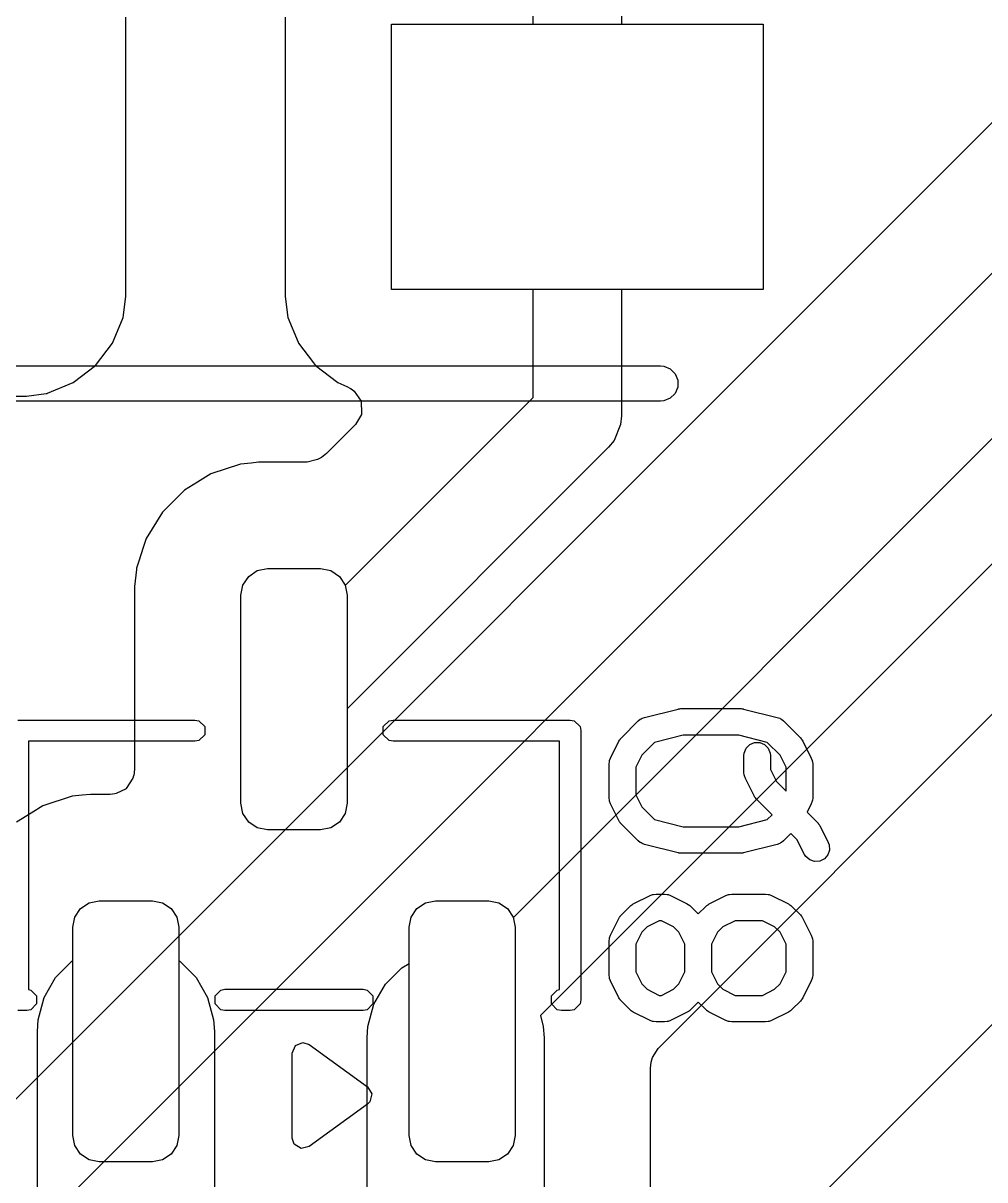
# Model space of a CAD drawing. Header units: inches. Extents: x 1.3 to 5.24, y -7.03 to -1.12.
# Drawn here: x 4.0342 to 4.2481, y -5.6408 to -5.3837 of the extents above; entities that cross this region are included whole.
import ezdxf

# ---------------------------------------------------------------- set-up
doc = ezdxf.new("R2010")
doc.units = ezdxf.units.IN
doc.header["$MEASUREMENT"] = 0
for name, color, linetype, true_color in [('B.Cu', 153, 'CONTINUOUS', 0x4d7fc4), ('B.Mask', 4, 'CONTINUOUS', 0x02ffee), ('B.Paste', 132, 'CONTINUOUS', 0x00c2c2), ('B.Silkscreen', 31, 'CONTINUOUS', 0xe8b2a7), ('F.Cu', 13, 'CONTINUOUS', 0xc83434)]:
    doc.layers.add(name, color=color, linetype=linetype, true_color=true_color)

msp = doc.modelspace()

# ---------------------------------------------------------------- linework, layer by layer
at = {"layer": 'B.Cu', "linetype": 'CONTINUOUS'}
for p, q in [((4.14764, -5.38386), (4.14764, -5.3685)), ((4.16732, -5.37258), (4.16732, -5.38386)), ((4.05711, -5.44446), (4.05711, -5.38231)), ((4.0925, -5.38231), (4.0925, -5.44446)), ((4.11614, -5.44291), (4.11614, -5.38386)), ((4.11614, -5.38386), (4.14764, -5.38386)), ((4.16732, -5.38386), (4.19882, -5.38386)), ((4.19882, -5.38386), (4.19882, -5.44291)), ((4.14327, -5.58248), (4.30118, -5.42456)), ((4.31798, -5.4356), (4.14929, -5.60429)), ((4.14764, -5.44291), (4.11614, -5.44291)), ((4.14764, -5.46689), (4.14764, -5.44291)), ((4.19882, -5.44291), (4.16732, -5.44291)), ((4.16732, -5.44291), (4.16732, -5.47096)), ((4.0565, -5.44909), (4.05711, -5.44446)), ((4.0925, -5.44446), (4.09311, -5.44908)), ((4.05412, -5.45484), (4.0565, -5.44909)), ((4.09311, -5.44908), (4.09311, -5.44908)), ((4.09311, -5.44908), (4.09311, -5.44908)), ((4.09311, -5.44908), (4.09311, -5.44909)), ((4.09311, -5.44909), (4.09538, -5.45458)), ((4.17546, -5.61156), (4.33703, -5.44999)), ((4.05033, -5.45977), (4.05412, -5.45484)), ((4.09538, -5.45458), (4.09549, -5.45484)), ((4.09549, -5.45484), (4.09549, -5.45484)), ((4.09549, -5.45484), (4.09881, -5.45917)), ((4.04539, -5.46356), (4.05033, -5.45977)), ((4.09881, -5.45917), (4.09928, -5.45977)), ((4.09928, -5.45977), (4.10422, -5.46356)), ((4.03964, -5.46595), (4.04539, -5.46356)), ((4.10422, -5.46356), (4.10623, -5.4644)), ((3.94924, -5.46656), (4.03501, -5.46656)), ((4.03501, -5.46656), (4.03934, -5.46599)), ((4.03501, -5.46656), (4.03501, -5.46656)), ((4.03934, -5.46599), (4.03936, -5.46598)), ((4.03936, -5.46598), (4.03937, -5.46598)), ((4.03937, -5.46598), (4.03948, -5.46598)), ((4.03948, -5.46598), (4.03961, -5.46596)), ((4.03961, -5.46596), (4.03964, -5.46595)), ((4.03964, -5.46595), (4.03964, -5.46595)), ((4.10623, -5.4644), (4.10703, -5.46487)), ((4.10703, -5.46487), (4.10743, -5.46511)), ((4.10743, -5.46511), (4.10785, -5.46545)), ((4.10785, -5.46545), (4.10942, -5.46771)), ((4.10587, -5.50866), (4.14764, -5.46689)), ((4.10942, -5.46771), (4.10952, -5.47046)), ((4.10947, -5.47066), (4.10819, -5.4729)), ((4.10952, -5.47046), (4.10947, -5.47066)), ((4.10952, -5.47046), (4.10952, -5.47046)), ((4.16732, -5.47096), (4.16713, -5.47288)), ((4.10819, -5.4729), (4.10174, -5.47935)), ((4.16713, -5.47288), (4.16566, -5.47643)), ((4.16713, -5.47288), (4.16713, -5.47288)), ((4.16566, -5.47643), (4.16444, -5.47792)), ((4.10174, -5.47935), (4.10063, -5.48019)), ((4.16444, -5.47792), (4.1063, -5.53607)), ((4.08256, -5.4817), (4.07601, -5.48387)), ((4.08257, -5.48169), (4.08256, -5.4817)), ((4.08499, -5.48145), (4.08257, -5.48169)), ((4.08257, -5.48169), (4.08257, -5.48169)), ((4.08257, -5.48169), (4.08257, -5.48169)), ((4.08257, -5.48169), (4.08257, -5.48169)), ((4.08661, -5.48128), (4.08499, -5.48145)), ((4.09738, -5.48128), (4.08661, -5.48128)), ((4.08661, -5.48128), (4.08661, -5.48128)), ((4.09972, -5.48068), (4.09738, -5.48128)), ((4.10063, -5.48019), (4.09972, -5.48068)), ((4.07601, -5.48387), (4.073, -5.48572)), ((4.07601, -5.48387), (4.07601, -5.48387)), ((4.07601, -5.48387), (4.07601, -5.48387)), ((4.073, -5.48572), (4.07013, -5.48749)), ((4.07013, -5.48749), (4.06525, -5.49238)), ((4.06525, -5.49238), (4.06162, -5.49825)), ((4.06104, -5.5), (4.05988, -5.5035)), ((4.06162, -5.49825), (4.06104, -5.5)), ((4.06162, -5.49825), (4.06162, -5.49825)), ((4.06162, -5.49825), (4.06162, -5.49825)), ((4.05942, -5.50511), (4.05904, -5.50886)), ((4.05945, -5.50481), (4.05942, -5.50511)), ((4.05942, -5.50511), (4.05942, -5.50511)), ((4.05988, -5.5035), (4.05945, -5.50481)), ((4.05945, -5.50481), (4.05945, -5.50481)), ((4.05945, -5.50481), (4.05945, -5.50481)), ((4.05988, -5.5035), (4.05988, -5.5035)), ((4.08632, -5.50537), (4.08858, -5.50492)), ((4.08858, -5.50492), (4.10039, -5.50492)), ((4.10039, -5.50492), (4.10265, -5.50537)), ((4.08313, -5.50857), (4.08441, -5.50665)), ((4.08441, -5.50665), (4.08632, -5.50537)), ((4.10265, -5.50537), (4.10457, -5.50665)), ((4.10457, -5.50665), (4.10585, -5.50857)), ((4.05904, -5.50886), (4.05904, -5.54951)), ((4.08268, -5.51083), (4.08313, -5.50857)), ((4.10585, -5.50857), (4.10587, -5.50866)), ((4.08268, -5.55709), (4.08268, -5.51083)), ((4.1063, -5.53607), (4.1063, -5.55709)), ((4.05866, -5.55148), (4.05718, -5.55379)), ((4.05882, -5.55096), (4.05866, -5.55148)), ((4.05884, -5.55089), (4.05882, -5.55096)), ((4.05904, -5.54951), (4.05884, -5.55089)), ((4.05904, -5.54951), (4.05904, -5.54951)), ((4.05904, -5.54951), (4.05904, -5.54951)), ((4.05712, -5.55384), (4.05496, -5.55492)), ((4.05718, -5.55379), (4.05712, -5.55384)), ((4.05718, -5.55379), (4.05718, -5.55379)), ((4.05718, -5.55379), (4.05718, -5.55379)), ((4.05718, -5.55379), (4.05718, -5.55379)), ((4.04516, -5.55551), (4.03861, -5.55768)), ((4.04517, -5.55551), (4.04516, -5.55551)), ((4.04736, -5.55529), (4.04517, -5.55551)), ((4.04517, -5.55551), (4.04517, -5.55551)), ((4.04517, -5.55551), (4.04517, -5.55551)), ((4.04517, -5.55551), (4.04517, -5.55551)), ((4.04921, -5.5551), (4.04736, -5.55529)), ((4.05363, -5.5551), (4.04921, -5.5551)), ((4.04921, -5.5551), (4.04921, -5.5551)), ((4.05467, -5.55499), (4.05363, -5.5551)), ((4.05496, -5.55492), (4.05467, -5.55499)), ((4.03601, -5.55929), (4.03273, -5.56131)), ((4.03861, -5.55768), (4.03601, -5.55929)), ((4.03861, -5.55768), (4.03861, -5.55768)), ((4.03861, -5.55768), (4.03861, -5.55768)), ((4.08313, -5.55935), (4.08268, -5.55709)), ((4.1063, -5.55709), (4.10585, -5.55935)), ((4.08441, -5.56126), (4.08313, -5.55935)), ((4.08632, -5.56254), (4.08441, -5.56126)), ((4.10457, -5.56126), (4.10265, -5.56254)), ((4.10585, -5.55935), (4.10457, -5.56126)), ((4.08858, -5.56299), (4.08632, -5.56254)), ((4.10039, -5.56299), (4.08858, -5.56299)), ((4.10265, -5.56254), (4.10039, -5.56299)), ((4.04701, -5.58047), (4.04892, -5.57919)), ((4.04892, -5.57919), (4.05118, -5.57874)), ((4.05118, -5.57874), (4.06299, -5.57874)), ((4.06299, -5.57874), (4.06525, -5.57919)), ((4.06525, -5.57919), (4.06717, -5.58047)), ((4.12181, -5.58047), (4.12372, -5.57919)), ((4.12372, -5.57919), (4.12598, -5.57874)), ((4.12598, -5.57874), (4.1378, -5.57874)), ((4.1378, -5.57874), (4.14006, -5.57919)), ((4.14006, -5.57919), (4.14197, -5.58047)), ((4.04528, -5.58465), (4.04573, -5.58239)), ((4.04573, -5.58239), (4.04701, -5.58047)), ((4.06717, -5.58047), (4.06845, -5.58239)), ((4.06845, -5.58239), (4.0689, -5.58465)), ((4.12008, -5.58465), (4.12053, -5.58239)), ((4.12053, -5.58239), (4.12181, -5.58047)), ((4.14197, -5.58047), (4.14325, -5.58239)), ((4.14325, -5.58239), (4.14327, -5.58248)), ((4.04528, -5.59206), (4.04528, -5.58465)), ((4.0689, -5.58465), (4.0689, -5.59206)), ((4.12008, -5.59268), (4.12008, -5.58465)), ((4.04147, -5.59579), (4.0451, -5.59216)), ((4.0451, -5.59216), (4.04528, -5.59206)), ((4.0689, -5.59206), (4.06907, -5.59216)), ((4.06907, -5.59216), (4.0727, -5.59579)), ((4.11843, -5.59363), (4.12008, -5.59268)), ((4.1148, -5.59727), (4.11843, -5.59363)), ((4.0389, -5.60024), (4.04147, -5.59579)), ((4.0727, -5.59579), (4.07527, -5.60024)), ((4.11223, -5.60172), (4.1148, -5.59727)), ((4.03757, -5.60521), (4.0389, -5.60024)), ((4.07527, -5.60024), (4.0766, -5.60521)), ((4.1109, -5.60668), (4.11223, -5.60172)), ((4.0374, -5.60778), (4.03757, -5.60521)), ((4.0766, -5.60521), (4.07677, -5.60778)), ((4.14929, -5.60429), (4.14993, -5.60668)), ((4.0374, -5.6875), (4.0374, -5.60778)), ((4.07677, -5.60778), (4.07677, -5.67564)), ((4.11073, -5.60925), (4.1109, -5.60668)), ((4.14993, -5.60668), (4.1501, -5.60925)), ((4.11073, -5.68898), (4.11073, -5.60925)), ((4.1501, -5.60925), (4.1501, -5.68898)), ((4.17423, -5.61363), (4.17546, -5.61156)), ((4.17374, -5.616), (4.17394, -5.61463)), ((4.17394, -5.61463), (4.17423, -5.61363)), ((4.17374, -5.63), (4.17374, -5.616)), ((4.17374, -5.69239), (4.17374, -5.63))]:
    msp.add_line(p, q, dxfattribs=at)
at = {"layer": 'B.Mask', "linetype": 'CONTINUOUS'}
for p, q in [((4.11614, -5.44291), (4.11614, -5.38386)), ((4.11614, -5.38386), (4.19882, -5.38386)), ((4.19882, -5.38386), (4.19882, -5.44291)), ((4.19882, -5.44291), (4.11614, -5.44291)), ((4.08632, -5.50537), (4.08858, -5.50492)), ((4.08858, -5.50492), (4.10039, -5.50492)), ((4.10039, -5.50492), (4.10265, -5.50537)), ((4.08313, -5.50857), (4.08441, -5.50665)), ((4.08441, -5.50665), (4.08632, -5.50537)), ((4.10265, -5.50537), (4.10457, -5.50665)), ((4.10457, -5.50665), (4.10585, -5.50857)), ((4.08268, -5.51083), (4.08313, -5.50857)), ((4.10585, -5.50857), (4.1063, -5.51083)), ((4.08268, -5.55709), (4.08268, -5.51083)), ((4.1063, -5.51083), (4.1063, -5.55709)), ((4.08313, -5.55935), (4.08268, -5.55709)), ((4.1063, -5.55709), (4.10585, -5.55935)), ((4.08441, -5.56126), (4.08313, -5.55935)), ((4.08632, -5.56254), (4.08441, -5.56126)), ((4.10457, -5.56126), (4.10265, -5.56254)), ((4.10585, -5.55935), (4.10457, -5.56126)), ((4.08858, -5.56299), (4.08632, -5.56254)), ((4.10039, -5.56299), (4.08858, -5.56299)), ((4.10265, -5.56254), (4.10039, -5.56299)), ((4.04701, -5.58047), (4.04892, -5.57919)), ((4.04892, -5.57919), (4.05118, -5.57874)), ((4.05118, -5.57874), (4.06299, -5.57874)), ((4.06299, -5.57874), (4.06525, -5.57919)), ((4.06525, -5.57919), (4.06717, -5.58047)), ((4.12181, -5.58047), (4.12372, -5.57919)), ((4.12372, -5.57919), (4.12598, -5.57874)), ((4.12598, -5.57874), (4.1378, -5.57874)), ((4.1378, -5.57874), (4.14006, -5.57919)), ((4.14006, -5.57919), (4.14197, -5.58047)), ((4.04528, -5.58465), (4.04573, -5.58239)), ((4.04573, -5.58239), (4.04701, -5.58047)), ((4.06717, -5.58047), (4.06845, -5.58239)), ((4.06845, -5.58239), (4.0689, -5.58465)), ((4.12008, -5.58465), (4.12053, -5.58239)), ((4.12053, -5.58239), (4.12181, -5.58047)), ((4.14197, -5.58047), (4.14325, -5.58239)), ((4.14325, -5.58239), (4.1437, -5.58465)), ((4.04528, -5.63091), (4.04528, -5.58465)), ((4.0689, -5.58465), (4.0689, -5.63091)), ((4.12008, -5.63091), (4.12008, -5.58465)), ((4.1437, -5.58465), (4.1437, -5.63091)), ((4.04573, -5.63317), (4.04528, -5.63091)), ((4.0689, -5.63091), (4.06845, -5.63317)), ((4.12053, -5.63317), (4.12008, -5.63091)), ((4.1437, -5.63091), (4.14325, -5.63317)), ((4.04701, -5.63508), (4.04573, -5.63317)), ((4.06845, -5.63317), (4.06717, -5.63508)), ((4.12181, -5.63508), (4.12053, -5.63317)), ((4.14325, -5.63317), (4.14197, -5.63508)), ((4.04892, -5.63636), (4.04701, -5.63508)), ((4.05118, -5.63681), (4.04892, -5.63636)), ((4.06525, -5.63636), (4.06299, -5.63681)), ((4.06717, -5.63508), (4.06525, -5.63636)), ((4.12372, -5.63636), (4.12181, -5.63508)), ((4.12598, -5.63681), (4.12372, -5.63636)), ((4.14006, -5.63636), (4.1378, -5.63681)), ((4.14197, -5.63508), (4.14006, -5.63636)), ((4.06299, -5.63681), (4.05118, -5.63681)), ((4.1378, -5.63681), (4.12598, -5.63681))]:
    msp.add_line(p, q, dxfattribs=at)
at = {"layer": 'B.Paste', "linetype": 'CONTINUOUS'}
for p, q in [((4.11614, -5.44291), (4.11614, -5.38386)), ((4.11614, -5.38386), (4.19882, -5.38386)), ((4.19882, -5.38386), (4.19882, -5.44291)), ((4.19882, -5.44291), (4.11614, -5.44291)), ((4.08632, -5.50537), (4.08858, -5.50492)), ((4.08858, -5.50492), (4.10039, -5.50492)), ((4.10039, -5.50492), (4.10265, -5.50537)), ((4.08313, -5.50857), (4.08441, -5.50665)), ((4.08441, -5.50665), (4.08632, -5.50537)), ((4.10265, -5.50537), (4.10457, -5.50665)), ((4.10457, -5.50665), (4.10585, -5.50857)), ((4.08268, -5.51083), (4.08313, -5.50857)), ((4.10585, -5.50857), (4.1063, -5.51083)), ((4.08268, -5.55709), (4.08268, -5.51083)), ((4.1063, -5.51083), (4.1063, -5.55709)), ((4.08313, -5.55935), (4.08268, -5.55709)), ((4.1063, -5.55709), (4.10585, -5.55935)), ((4.08441, -5.56126), (4.08313, -5.55935)), ((4.08632, -5.56254), (4.08441, -5.56126)), ((4.10457, -5.56126), (4.10265, -5.56254)), ((4.10585, -5.55935), (4.10457, -5.56126)), ((4.08858, -5.56299), (4.08632, -5.56254)), ((4.10039, -5.56299), (4.08858, -5.56299)), ((4.10265, -5.56254), (4.10039, -5.56299)), ((4.04701, -5.58047), (4.04892, -5.57919)), ((4.04892, -5.57919), (4.05118, -5.57874)), ((4.05118, -5.57874), (4.06299, -5.57874)), ((4.06299, -5.57874), (4.06525, -5.57919)), ((4.06525, -5.57919), (4.06717, -5.58047)), ((4.12181, -5.58047), (4.12372, -5.57919)), ((4.12372, -5.57919), (4.12598, -5.57874)), ((4.12598, -5.57874), (4.1378, -5.57874)), ((4.1378, -5.57874), (4.14006, -5.57919)), ((4.14006, -5.57919), (4.14197, -5.58047)), ((4.04528, -5.58465), (4.04573, -5.58239)), ((4.04573, -5.58239), (4.04701, -5.58047)), ((4.06717, -5.58047), (4.06845, -5.58239)), ((4.06845, -5.58239), (4.0689, -5.58465)), ((4.12008, -5.58465), (4.12053, -5.58239)), ((4.12053, -5.58239), (4.12181, -5.58047)), ((4.14197, -5.58047), (4.14325, -5.58239)), ((4.14325, -5.58239), (4.1437, -5.58465)), ((4.04528, -5.63091), (4.04528, -5.58465)), ((4.0689, -5.58465), (4.0689, -5.63091)), ((4.12008, -5.63091), (4.12008, -5.58465)), ((4.1437, -5.58465), (4.1437, -5.63091)), ((4.04573, -5.63317), (4.04528, -5.63091)), ((4.0689, -5.63091), (4.06845, -5.63317)), ((4.12053, -5.63317), (4.12008, -5.63091)), ((4.1437, -5.63091), (4.14325, -5.63317)), ((4.04701, -5.63508), (4.04573, -5.63317)), ((4.06845, -5.63317), (4.06717, -5.63508)), ((4.12181, -5.63508), (4.12053, -5.63317)), ((4.14325, -5.63317), (4.14197, -5.63508)), ((4.04892, -5.63636), (4.04701, -5.63508)), ((4.05118, -5.63681), (4.04892, -5.63636)), ((4.06525, -5.63636), (4.06299, -5.63681)), ((4.06717, -5.63508), (4.06525, -5.63636)), ((4.12372, -5.63636), (4.12181, -5.63508)), ((4.12598, -5.63681), (4.12372, -5.63636)), ((4.14006, -5.63636), (4.1378, -5.63681)), ((4.14197, -5.63508), (4.14006, -5.63636)), ((4.06299, -5.63681), (4.05118, -5.63681)), ((4.1378, -5.63681), (4.12598, -5.63681))]:
    msp.add_line(p, q, dxfattribs=at)
at = {"layer": 'B.Silkscreen', "linetype": 'CONTINUOUS'}
for p, q in [((3.9626, -5.45984), (4.17598, -5.45984)), ((4.17598, -5.45984), (4.17675, -5.45992)), ((4.17675, -5.45992), (4.17817, -5.46051)), ((4.17817, -5.46051), (4.17926, -5.46159)), ((4.17926, -5.46159), (4.17985, -5.46301)), ((4.17985, -5.46301), (4.17985, -5.46455)), ((4.17926, -5.46597), (4.17817, -5.46705)), ((4.17985, -5.46455), (4.17926, -5.46597)), ((4.17598, -5.46772), (3.9626, -5.46772)), ((4.17675, -5.46764), (4.17598, -5.46772)), ((4.17817, -5.46705), (4.17675, -5.46764)), ((4.17242, -5.53801), (4.17992, -5.53613)), ((4.17992, -5.53613), (4.18002, -5.53612)), ((4.18002, -5.53612), (4.18006, -5.5361)), ((4.18006, -5.5361), (4.18028, -5.53608)), ((4.18028, -5.53608), (4.18049, -5.53605)), ((4.18049, -5.53605), (4.18054, -5.53605)), ((4.18054, -5.53605), (4.18064, -5.53604)), ((4.18064, -5.53604), (4.19376, -5.53604)), ((4.19376, -5.53604), (4.19386, -5.53605)), ((4.19386, -5.53605), (4.1939, -5.53605)), ((4.1939, -5.53605), (4.19412, -5.53608)), ((4.19412, -5.53608), (4.19434, -5.5361)), ((4.19434, -5.5361), (4.19438, -5.53612)), ((4.19438, -5.53612), (4.19448, -5.53613)), ((4.19448, -5.53613), (4.20197, -5.53801)), ((4.03307, -5.53858), (4.07244, -5.53858)), ((4.07244, -5.53858), (4.07334, -5.53876)), ((4.11563, -5.53876), (4.11654, -5.53858)), ((4.11654, -5.53858), (4.15591, -5.53858)), ((4.15591, -5.53858), (4.15681, -5.53876)), ((4.17105, -5.53878), (4.1715, -5.53841)), ((4.1715, -5.53841), (4.1717, -5.53833)), ((4.1717, -5.53833), (4.17188, -5.5382)), ((4.17188, -5.5382), (4.17242, -5.53801)), ((4.20197, -5.53801), (4.20252, -5.5382)), ((4.20252, -5.5382), (4.2027, -5.53833)), ((4.2027, -5.53833), (4.2029, -5.53841)), ((4.2029, -5.53841), (4.20335, -5.53878)), ((4.07334, -5.53876), (4.07462, -5.54004)), ((4.07462, -5.54004), (4.07462, -5.54185)), ((4.11435, -5.54004), (4.11563, -5.53876)), ((4.11435, -5.54185), (4.11435, -5.54004)), ((4.15681, -5.53876), (4.15809, -5.54004)), ((4.15809, -5.54004), (4.15827, -5.54094)), ((4.15827, -5.54094), (4.15827, -5.60079)), ((4.1673, -5.54253), (4.17105, -5.53878)), ((4.20335, -5.53878), (4.2071, -5.54253)), ((4.07244, -5.54331), (4.03543, -5.54331)), ((4.03543, -5.54331), (4.03543, -5.5985)), ((4.07334, -5.54313), (4.07244, -5.54331)), ((4.07462, -5.54185), (4.07334, -5.54313)), ((4.11563, -5.54313), (4.11435, -5.54185)), ((4.11654, -5.54331), (4.11563, -5.54313)), ((4.15354, -5.54331), (4.11654, -5.54331)), ((4.15354, -5.5985), (4.15354, -5.54331)), ((4.16487, -5.54705), (4.16675, -5.5433)), ((4.16675, -5.5433), (4.1669, -5.54305)), ((4.1669, -5.54305), (4.16693, -5.54298)), ((4.16693, -5.54298), (4.167, -5.5429)), ((4.167, -5.5429), (4.16705, -5.54281)), ((4.16705, -5.54281), (4.16711, -5.54276)), ((4.16711, -5.54276), (4.1673, -5.54253)), ((4.17465, -5.54354), (4.17181, -5.54637)), ((4.181, -5.54195), (4.17465, -5.54354)), ((4.1934, -5.54195), (4.181, -5.54195)), ((4.19975, -5.54354), (4.1934, -5.54195)), ((4.19587, -5.54404), (4.19693, -5.5436)), ((4.19693, -5.5436), (4.19808, -5.5436)), ((4.19808, -5.5436), (4.19915, -5.54404)), ((4.20258, -5.54637), (4.19975, -5.54354)), ((4.2071, -5.54253), (4.20728, -5.54276)), ((4.20728, -5.54276), (4.20734, -5.54281)), ((4.20734, -5.54281), (4.2074, -5.5429)), ((4.2074, -5.5429), (4.20746, -5.54298)), ((4.20746, -5.54298), (4.20749, -5.54305)), ((4.20749, -5.54305), (4.20765, -5.5433)), ((4.20765, -5.5433), (4.20952, -5.54705)), ((4.17181, -5.54637), (4.17047, -5.54907)), ((4.19456, -5.54649), (4.19461, -5.54592)), ((4.19461, -5.54592), (4.19505, -5.54485)), ((4.19505, -5.54485), (4.19587, -5.54404)), ((4.19915, -5.54404), (4.19996, -5.54485)), ((4.19996, -5.54485), (4.2004, -5.54592)), ((4.2004, -5.54592), (4.20046, -5.54649)), ((4.20393, -5.54907), (4.20258, -5.54637)), ((4.16456, -5.54837), (4.16462, -5.54779)), ((4.16456, -5.55587), (4.16456, -5.54837)), ((4.16462, -5.54779), (4.16466, -5.54769)), ((4.16466, -5.54759), (4.16487, -5.54705)), ((4.16466, -5.54769), (4.16466, -5.54759)), ((4.19456, -5.55024), (4.19456, -5.54649)), ((4.20046, -5.54649), (4.20046, -5.54955)), ((4.20952, -5.54705), (4.20973, -5.54759)), ((4.20973, -5.54759), (4.20974, -5.54769)), ((4.20974, -5.54769), (4.20978, -5.54779)), ((4.20978, -5.54779), (4.20984, -5.54837)), ((4.20984, -5.54837), (4.20984, -5.55587)), ((4.17047, -5.54907), (4.17047, -5.55517)), ((4.19461, -5.55082), (4.19456, -5.55024)), ((4.19465, -5.55092), (4.19461, -5.55082)), ((4.19466, -5.55102), (4.19465, -5.55092)), ((4.19487, -5.55156), (4.19466, -5.55102)), ((4.19674, -5.55531), (4.19487, -5.55156)), ((4.20046, -5.54955), (4.20181, -5.55224)), ((4.20393, -5.55436), (4.20393, -5.54907)), ((4.20181, -5.55224), (4.20393, -5.55436)), ((4.16462, -5.55644), (4.16456, -5.55587)), ((4.16466, -5.55654), (4.16462, -5.55644)), ((4.16466, -5.55665), (4.16466, -5.55654)), ((4.16487, -5.55719), (4.16466, -5.55665)), ((4.17047, -5.55517), (4.17181, -5.55787)), ((4.1969, -5.55556), (4.19674, -5.55531)), ((4.19693, -5.55563), (4.1969, -5.55556)), ((4.19699, -5.55571), (4.19693, -5.55563)), ((4.19705, -5.5558), (4.19699, -5.55571)), ((4.19711, -5.55585), (4.19705, -5.5558)), ((4.1973, -5.55608), (4.19711, -5.55585)), ((4.20083, -5.55962), (4.1973, -5.55608)), ((4.20973, -5.55665), (4.20952, -5.55719)), ((4.20974, -5.55654), (4.20973, -5.55665)), ((4.20978, -5.55644), (4.20974, -5.55654)), ((4.20984, -5.55587), (4.20978, -5.55644)), ((4.16675, -5.56094), (4.16487, -5.55719)), ((4.17181, -5.55787), (4.17465, -5.5607)), ((4.20952, -5.55719), (4.2086, -5.55903)), ((4.2086, -5.55903), (4.21085, -5.56128)), ((4.1669, -5.56119), (4.16675, -5.56094)), ((4.16693, -5.56126), (4.1669, -5.56119)), ((4.167, -5.56134), (4.16693, -5.56126)), ((4.16705, -5.56143), (4.167, -5.56134)), ((4.16711, -5.56148), (4.16705, -5.56143)), ((4.1673, -5.56171), (4.16711, -5.56148)), ((4.17105, -5.56545), (4.1673, -5.56171)), ((4.17465, -5.5607), (4.181, -5.56229)), ((4.1934, -5.56229), (4.19975, -5.5607)), ((4.19975, -5.5607), (4.20083, -5.55962)), ((4.21085, -5.56128), (4.21103, -5.56151)), ((4.21103, -5.56151), (4.21109, -5.56156)), ((4.21109, -5.56156), (4.21115, -5.56165)), ((4.21115, -5.56165), (4.21121, -5.56173)), ((4.21121, -5.56173), (4.21124, -5.5618)), ((4.21124, -5.5618), (4.2114, -5.56205)), ((4.181, -5.56229), (4.1934, -5.56229)), ((4.20501, -5.56379), (4.20335, -5.56545)), ((4.20633, -5.56512), (4.20501, -5.56379)), ((4.2114, -5.56205), (4.21327, -5.5658)), ((4.1715, -5.56582), (4.17105, -5.56545)), ((4.1717, -5.56591), (4.1715, -5.56582)), ((4.17188, -5.56604), (4.1717, -5.56591)), ((4.17242, -5.56623), (4.17188, -5.56604)), ((4.17992, -5.56811), (4.17242, -5.56623)), ((4.20197, -5.56623), (4.19448, -5.56811)), ((4.20252, -5.56604), (4.20197, -5.56623)), ((4.2027, -5.56591), (4.20252, -5.56604)), ((4.2029, -5.56582), (4.2027, -5.56591)), ((4.20335, -5.56545), (4.2029, -5.56582)), ((4.20799, -5.56844), (4.20633, -5.56512)), ((4.21327, -5.5658), (4.21348, -5.56634)), ((4.21348, -5.56634), (4.21356, -5.56749)), ((4.18002, -5.56812), (4.17992, -5.56811)), ((4.18006, -5.56814), (4.18002, -5.56812)), ((4.18028, -5.56816), (4.18006, -5.56814)), ((4.18049, -5.56819), (4.18028, -5.56816)), ((4.18054, -5.56818), (4.18049, -5.56819)), ((4.18064, -5.56819), (4.18054, -5.56818)), ((4.19376, -5.56819), (4.18064, -5.56819)), ((4.19386, -5.56818), (4.19376, -5.56819)), ((4.1939, -5.56819), (4.19386, -5.56818)), ((4.19412, -5.56816), (4.1939, -5.56819)), ((4.19434, -5.56814), (4.19412, -5.56816)), ((4.19438, -5.56812), (4.19434, -5.56814)), ((4.19448, -5.56811), (4.19438, -5.56812)), ((4.2083, -5.56893), (4.20799, -5.56844)), ((4.20917, -5.56968), (4.2083, -5.56893)), ((4.21244, -5.56945), (4.21141, -5.56996)), ((4.2132, -5.56858), (4.21244, -5.56945)), ((4.21356, -5.56749), (4.2132, -5.56858)), ((4.21026, -5.57005), (4.20917, -5.56968)), ((4.21141, -5.56996), (4.21026, -5.57005)), ((4.17444, -5.57734), (4.17501, -5.57729)), ((4.17501, -5.57729), (4.17689, -5.57729)), ((4.17689, -5.57729), (4.17746, -5.57734)), ((4.19131, -5.57734), (4.19188, -5.57729)), ((4.19188, -5.57729), (4.19938, -5.57729)), ((4.19938, -5.57729), (4.19996, -5.57734)), ((4.16917, -5.58003), (4.1694, -5.57984)), ((4.1694, -5.57984), (4.16945, -5.57978)), ((4.16945, -5.57978), (4.16954, -5.57973)), ((4.16954, -5.57973), (4.16962, -5.57966)), ((4.16962, -5.57966), (4.16969, -5.57963)), ((4.16969, -5.57963), (4.16994, -5.57947)), ((4.16994, -5.57947), (4.17369, -5.5776)), ((4.17369, -5.5776), (4.17423, -5.57739)), ((4.17423, -5.57739), (4.17434, -5.57738)), ((4.17434, -5.57738), (4.17444, -5.57734)), ((4.17746, -5.57734), (4.17756, -5.57738)), ((4.17756, -5.57738), (4.17767, -5.57739)), ((4.17767, -5.57739), (4.17821, -5.5776)), ((4.17821, -5.5776), (4.18196, -5.57947)), ((4.18196, -5.57947), (4.1822, -5.57963)), ((4.1822, -5.57963), (4.18228, -5.57966)), ((4.18228, -5.57966), (4.18236, -5.57973)), ((4.18236, -5.57973), (4.18245, -5.57978)), ((4.18245, -5.57978), (4.1825, -5.57984)), ((4.1825, -5.57984), (4.18272, -5.58003)), ((4.18605, -5.58003), (4.18627, -5.57984)), ((4.18627, -5.57984), (4.18632, -5.57978)), ((4.18632, -5.57978), (4.18641, -5.57973)), ((4.18641, -5.57973), (4.18649, -5.57966)), ((4.18649, -5.57966), (4.18657, -5.57963)), ((4.18657, -5.57963), (4.18681, -5.57947)), ((4.18681, -5.57947), (4.19056, -5.5776)), ((4.19056, -5.5776), (4.1911, -5.57739)), ((4.1911, -5.57739), (4.19121, -5.57738)), ((4.19121, -5.57738), (4.19131, -5.57734)), ((4.19996, -5.57734), (4.20006, -5.57738)), ((4.20006, -5.57738), (4.20016, -5.57739)), ((4.20016, -5.57739), (4.2007, -5.5776)), ((4.2007, -5.5776), (4.20445, -5.57947)), ((4.20445, -5.57947), (4.2047, -5.57963)), ((4.2047, -5.57963), (4.20477, -5.57966)), ((4.20477, -5.57966), (4.20485, -5.57973)), ((4.20485, -5.57973), (4.20494, -5.57978)), ((4.20494, -5.57978), (4.20499, -5.57984)), ((4.20499, -5.57984), (4.20522, -5.58003)), ((4.16675, -5.58267), (4.1669, -5.58242)), ((4.1669, -5.58242), (4.16693, -5.58235)), ((4.16693, -5.58235), (4.167, -5.58227)), ((4.167, -5.58227), (4.16705, -5.58218)), ((4.16705, -5.58218), (4.16711, -5.58213)), ((4.16711, -5.58213), (4.1673, -5.5819)), ((4.1673, -5.5819), (4.16917, -5.58003)), ((4.18272, -5.58003), (4.18439, -5.58169)), ((4.18439, -5.58169), (4.18605, -5.58003)), ((4.20522, -5.58003), (4.2071, -5.5819)), ((4.2071, -5.5819), (4.20728, -5.58213)), ((4.20728, -5.58213), (4.20734, -5.58218)), ((4.20734, -5.58218), (4.2074, -5.58227)), ((4.2074, -5.58227), (4.20746, -5.58235)), ((4.20746, -5.58235), (4.20749, -5.58242)), ((4.20749, -5.58242), (4.20765, -5.58267)), ((4.16487, -5.58642), (4.16675, -5.58267)), ((4.17301, -5.58454), (4.17181, -5.58574)), ((4.17571, -5.58319), (4.17301, -5.58454)), ((4.17619, -5.58319), (4.17571, -5.58319)), ((4.17889, -5.58454), (4.17619, -5.58319)), ((4.18008, -5.58574), (4.17889, -5.58454)), ((4.18988, -5.58454), (4.18869, -5.58574)), ((4.19258, -5.58319), (4.18988, -5.58454)), ((4.19869, -5.58319), (4.19258, -5.58319)), ((4.20138, -5.58454), (4.19869, -5.58319)), ((4.20258, -5.58574), (4.20138, -5.58454)), ((4.20765, -5.58267), (4.20952, -5.58642)), ((4.16456, -5.58774), (4.16462, -5.58716)), ((4.16462, -5.58716), (4.16466, -5.58706)), ((4.16466, -5.58696), (4.16487, -5.58642)), ((4.16466, -5.58706), (4.16466, -5.58696)), ((4.17181, -5.58574), (4.17047, -5.58844)), ((4.18143, -5.58844), (4.18008, -5.58574)), ((4.18869, -5.58574), (4.18734, -5.58844)), ((4.20393, -5.58844), (4.20258, -5.58574)), ((4.20952, -5.58642), (4.20973, -5.58696)), ((4.20973, -5.58696), (4.20974, -5.58706)), ((4.20974, -5.58706), (4.20978, -5.58716)), ((4.20978, -5.58716), (4.20984, -5.58774)), ((4.16456, -5.59524), (4.16456, -5.58774)), ((4.17047, -5.58844), (4.17047, -5.59454)), ((4.18143, -5.59454), (4.18143, -5.58844)), ((4.18734, -5.58844), (4.18734, -5.59454)), ((4.20393, -5.59454), (4.20393, -5.58844)), ((4.20984, -5.58774), (4.20984, -5.59524)), ((4.16462, -5.59581), (4.16456, -5.59524)), ((4.17047, -5.59454), (4.17181, -5.59724)), ((4.18008, -5.59724), (4.18143, -5.59454)), ((4.18734, -5.59454), (4.18869, -5.59724)), ((4.20258, -5.59724), (4.20393, -5.59454)), ((4.20984, -5.59524), (4.20978, -5.59581)), ((4.16466, -5.59591), (4.16462, -5.59581)), ((4.16466, -5.59602), (4.16466, -5.59591)), ((4.16487, -5.59656), (4.16466, -5.59602)), ((4.16675, -5.60031), (4.16487, -5.59656)), ((4.17181, -5.59724), (4.17301, -5.59844)), ((4.17889, -5.59844), (4.18008, -5.59724)), ((4.18869, -5.59724), (4.18988, -5.59844)), ((4.20138, -5.59844), (4.20258, -5.59724)), ((4.20952, -5.59656), (4.20765, -5.60031)), ((4.20973, -5.59602), (4.20952, -5.59656)), ((4.20974, -5.59591), (4.20973, -5.59602)), ((4.20978, -5.59581), (4.20974, -5.59591)), ((4.03543, -5.5985), (4.03594, -5.59861)), ((4.03594, -5.59861), (4.03722, -5.59988)), ((4.03722, -5.59988), (4.03722, -5.60169)), ((4.07695, -5.59988), (4.07823, -5.59861)), ((4.07695, -5.60169), (4.07695, -5.59988)), ((4.07823, -5.59861), (4.07913, -5.59843)), ((4.07913, -5.59843), (4.10984, -5.59843)), ((4.10984, -5.59843), (4.11075, -5.59861)), ((4.11075, -5.59861), (4.11202, -5.59988)), ((4.11202, -5.59988), (4.11202, -5.60169)), ((4.15175, -5.59988), (4.15303, -5.59861)), ((4.15175, -5.60169), (4.15175, -5.59988)), ((4.15303, -5.59861), (4.15354, -5.5985)), ((4.1669, -5.60056), (4.16675, -5.60031)), ((4.17301, -5.59844), (4.17571, -5.59978)), ((4.17571, -5.59978), (4.17619, -5.59978)), ((4.17619, -5.59978), (4.17889, -5.59844)), ((4.18988, -5.59844), (4.19258, -5.59978)), ((4.19258, -5.59978), (4.19869, -5.59978)), ((4.19869, -5.59978), (4.20138, -5.59844)), ((4.20765, -5.60031), (4.20749, -5.60056)), ((4.03594, -5.60297), (4.03504, -5.60315)), ((4.03722, -5.60169), (4.03594, -5.60297)), ((4.07823, -5.60297), (4.07695, -5.60169)), ((4.07913, -5.60315), (4.07823, -5.60297)), ((4.11075, -5.60297), (4.10984, -5.60315)), ((4.11202, -5.60169), (4.11075, -5.60297)), ((4.15303, -5.60297), (4.15175, -5.60169)), ((4.15394, -5.60315), (4.15303, -5.60297)), ((4.15681, -5.60297), (4.15591, -5.60315)), ((4.15809, -5.60169), (4.15681, -5.60297)), ((4.15827, -5.60079), (4.15809, -5.60169)), ((4.16693, -5.60063), (4.1669, -5.60056)), ((4.167, -5.60071), (4.16693, -5.60063)), ((4.16705, -5.6008), (4.167, -5.60071)), ((4.16711, -5.60085), (4.16705, -5.6008)), ((4.1673, -5.60108), (4.16711, -5.60085)), ((4.16917, -5.60295), (4.1673, -5.60108)), ((4.1694, -5.60314), (4.16917, -5.60295)), ((4.18272, -5.60295), (4.1825, -5.60314)), ((4.18439, -5.60129), (4.18272, -5.60295)), ((4.18605, -5.60295), (4.18439, -5.60129)), ((4.18627, -5.60314), (4.18605, -5.60295)), ((4.20522, -5.60295), (4.20499, -5.60314)), ((4.2071, -5.60108), (4.20522, -5.60295)), ((4.20728, -5.60085), (4.2071, -5.60108)), ((4.20734, -5.6008), (4.20728, -5.60085)), ((4.2074, -5.60071), (4.20734, -5.6008)), ((4.20746, -5.60063), (4.2074, -5.60071)), ((4.20749, -5.60056), (4.20746, -5.60063)), ((4.03504, -5.60315), (4.03307, -5.60315)), ((4.10984, -5.60315), (4.07913, -5.60315)), ((4.15591, -5.60315), (4.15394, -5.60315)), ((4.16945, -5.6032), (4.1694, -5.60314)), ((4.16954, -5.60325), (4.16945, -5.6032)), ((4.16962, -5.60332), (4.16954, -5.60325)), ((4.16969, -5.60335), (4.16962, -5.60332)), ((4.16994, -5.6035), (4.16969, -5.60335)), ((4.17369, -5.60538), (4.16994, -5.6035)), ((4.17423, -5.60559), (4.17369, -5.60538)), ((4.17821, -5.60538), (4.17767, -5.60559)), ((4.18196, -5.6035), (4.17821, -5.60538)), ((4.1822, -5.60335), (4.18196, -5.6035)), ((4.18228, -5.60332), (4.1822, -5.60335)), ((4.18236, -5.60325), (4.18228, -5.60332)), ((4.18245, -5.6032), (4.18236, -5.60325)), ((4.1825, -5.60314), (4.18245, -5.6032)), ((4.18632, -5.6032), (4.18627, -5.60314)), ((4.18641, -5.60325), (4.18632, -5.6032)), ((4.18649, -5.60332), (4.18641, -5.60325)), ((4.18657, -5.60335), (4.18649, -5.60332)), ((4.18681, -5.6035), (4.18657, -5.60335)), ((4.19056, -5.60538), (4.18681, -5.6035)), ((4.1911, -5.60559), (4.19056, -5.60538)), ((4.2007, -5.60538), (4.20016, -5.60559)), ((4.20445, -5.6035), (4.2007, -5.60538)), ((4.2047, -5.60335), (4.20445, -5.6035)), ((4.20477, -5.60332), (4.2047, -5.60335)), ((4.20485, -5.60325), (4.20477, -5.60332)), ((4.20494, -5.6032), (4.20485, -5.60325)), ((4.20499, -5.60314), (4.20494, -5.6032)), ((4.17434, -5.60559), (4.17423, -5.60559)), ((4.17444, -5.60563), (4.17434, -5.60559)), ((4.17501, -5.60569), (4.17444, -5.60563)), ((4.17689, -5.60569), (4.17501, -5.60569)), ((4.17746, -5.60563), (4.17689, -5.60569)), ((4.17756, -5.60559), (4.17746, -5.60563)), ((4.17767, -5.60559), (4.17756, -5.60559)), ((4.19121, -5.60559), (4.1911, -5.60559)), ((4.19131, -5.60563), (4.19121, -5.60559)), ((4.19188, -5.60569), (4.19131, -5.60563)), ((4.19938, -5.60569), (4.19188, -5.60569)), ((4.19996, -5.60563), (4.19938, -5.60569)), ((4.20006, -5.60559), (4.19996, -5.60563)), ((4.20016, -5.60559), (4.20006, -5.60559)), ((4.09479, -5.61093), (4.09646, -5.61024)), ((4.09646, -5.61024), (4.09785, -5.61069)), ((4.09785, -5.61069), (4.11084, -5.62014)), ((4.09409, -5.6126), (4.09479, -5.61093)), ((4.09409, -5.6315), (4.09409, -5.6126)), ((4.11084, -5.62014), (4.11178, -5.62168)), ((4.11136, -5.62344), (4.11084, -5.62396)), ((4.11178, -5.62168), (4.11136, -5.62344)), ((4.11084, -5.62396), (4.09785, -5.63341)), ((4.09455, -5.63289), (4.09409, -5.6315)), ((4.09609, -5.63383), (4.09455, -5.63289)), ((4.09785, -5.63341), (4.09609, -5.63383))]:
    msp.add_line(p, q, dxfattribs=at)
at = {"layer": 'F.Cu', "linetype": 'CONTINUOUS'}
for p, q in [((4.03932, -5.64961), (4.39604, -5.29289)), ((4.31603, -5.33946), (4.03145, -5.62404)), ((4.47955, -5.3764), (4.10554, -5.75042))]:
    msp.add_line(p, q, dxfattribs=at)

doc.saveas('drawing.dxf')
